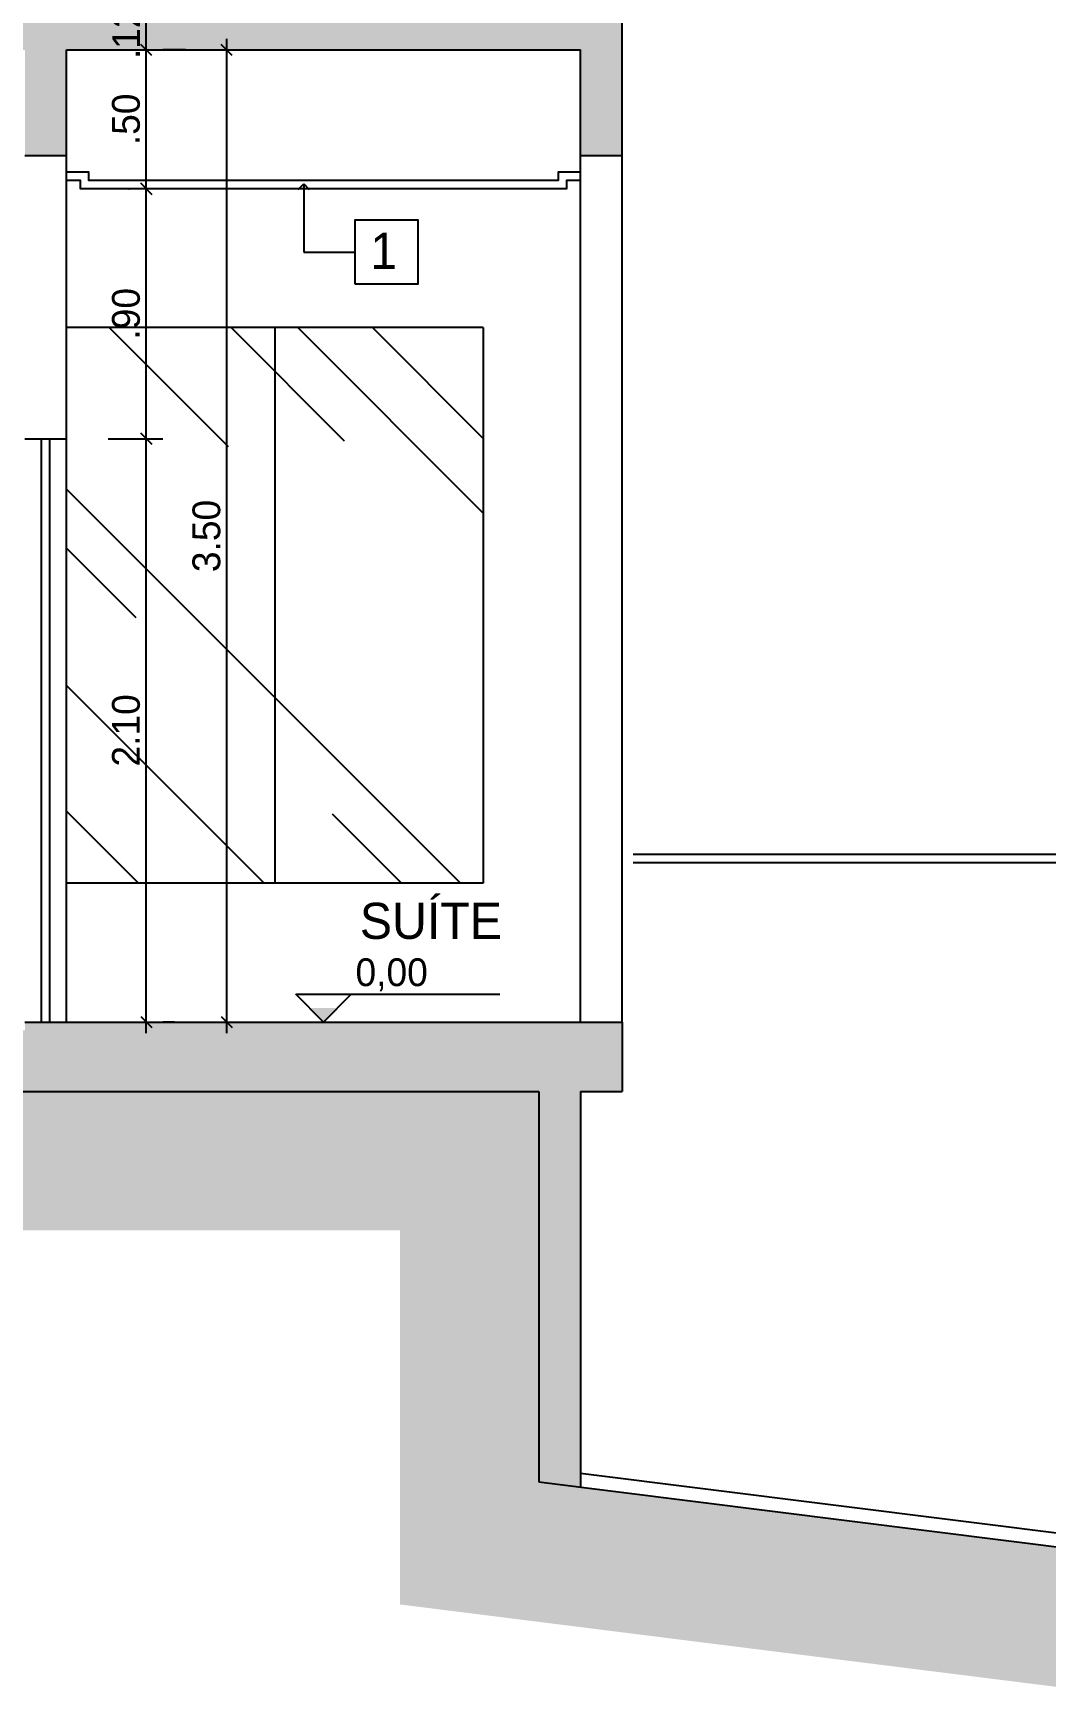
# Model space of a CAD drawing. Header units: feet. Extents: x 1734 to 1931, y 883 to 1088.
# Drawn here: x 1853.57 to 1857.21, y 971.34 to 977.33 of the extents above; entities that cross this region are included whole.
import ezdxf

# ---------------------------------------------------------------- set-up
doc = ezdxf.new("R2010")
doc.units = ezdxf.units.FT
doc.header["$LTSCALE"] = 0.3
doc.header["$MEASUREMENT"] = 0
doc.header["$PDMODE"] = 32
doc.header["$PDSIZE"] = 0.1
doc.layers.get('0').update_dxf_attribs({"linetype": 'CONTINUOUS'})
doc.layers.get('Defpoints').update_dxf_attribs({"linetype": 'CONTINUOUS'})
for name, color, linetype in [('1', 1, 'CONTINUOUS'), ('3', 3, 'CONTINUOUS'), ('5', 5, 'CONTINUOUS'), ('Cotas', 1, 'CONTINUOUS'), ('Texto', 44, 'CONTINUOUS')]:
    doc.layers.add(name, color=color, linetype=linetype)
doc.styles.add('ROMANS', font='romans')
doc.styles.add('style1', font='GOTHIC.TTF')
doc.dimstyles.new('ESC-50', dxfattribs={"dimtxt": 0.1, "dimasz": 0.04, "dimexe": 0.06, "dimexo": 0.15, "dimgap": 0.02, "dimtad": 1, "dimzin": 4, "dimdsep": 46, "dimtxsty": 'style1', "dimblk": 'OBLIQUE', "dimcen": 0.01, "dimdle": 0.04, "dimclrd": 14, "dimclre": 14, "dimclrt": 2, "dimazin": 0, "dimtfac": 1, "dimtix": 1, "dimtmove": 2, "dimatfit": 0, "dimldrblk": 'OPEN90', "dimfxl": 1, "dimtolj": 1, "dimtzin": 4, "dimlwd": -1, "dimlwe": -1, "dimarcsym": 0})

# ---------------------------------------------------------------- blocks, each defined once
blk = doc.blocks.new('_Oblique')
at = {"color": 0, "linetype": 'ByBlock', "lineweight": -2}
blk.add_line((-0.5, -0.5), (0.5, 0.5), dxfattribs=at)
blk = doc.blocks.new('*D366')
at = {"layer": 'Cotas', "color": 14, "linetype": 'Continuous', "transparency": 16777216}
for p, q in [((1853.9755, 973.7265), (1853.9755, 975.9065)), ((1853.8387, 975.8665), (1854.0355, 975.8665)), ((1854.0767, 973.7665), (1854.0355, 973.7665))]:
    blk.add_line(p, q, dxfattribs=at)
at = {"layer": 'Defpoints', "color": 0, "linetype": 'Continuous', "transparency": 16777216}
for p in [(1853.6887, 975.8665), (1853.9755, 975.8665), (1853.9267, 973.7665)]:
    blk.add_point(p, dxfattribs=at)
at = {"layer": 'Cotas', "color": 14, "linetype": 'Continuous', "transparency": 16777216, "xscale": 0.04, "yscale": 0.04, "zscale": 0.04}
for p, rotation in [((1853.9755, 975.8665), 90), ((1853.9755, 973.7665), 270)]:
    blk.add_blockref('_Oblique', p, dxfattribs=dict(at, rotation=rotation))
at = {"layer": 'Cotas', "color": 2, "linetype": 'Continuous', "transparency": 16777216, "insert": (1853.903, 974.8165), "char_height": 0.1, "attachment_point": 5, "rotation": 90, "style": 'style1'}
blk.add_mtext('\\A1;2.10', dxfattribs=at)
blk = doc.blocks.new('_Open90')
at = {"color": 0, "linetype": 'ByBlock', "lineweight": -2}
for p, q in [((0, 0), (-1, 0)), ((-0.5, 0.5), (0, 0)), ((0, 0), (-0.5, -0.5))]:
    blk.add_line(p, q, dxfattribs=at)
blk = doc.blocks.new('*D367')
at = {"layer": 'Cotas', "color": 14, "linetype": 'Continuous', "transparency": 16777216}
for p, q in [((1853.9755, 975.8265), (1853.9755, 976.8065)), ((1853.9123, 976.7665), (1853.9155, 976.7665)), ((1853.8387, 975.8665), (1854.0355, 975.8665))]:
    blk.add_line(p, q, dxfattribs=at)
at = {"layer": 'Defpoints', "color": 0, "linetype": 'Continuous', "transparency": 16777216}
for p in [(1853.9755, 976.7665), (1854.0623, 976.7665), (1853.6887, 975.8665)]:
    blk.add_point(p, dxfattribs=at)
at = {"layer": 'Cotas', "color": 14, "linetype": 'Continuous', "transparency": 16777216, "xscale": 0.04, "yscale": 0.04, "zscale": 0.04}
for p, rotation in [((1853.9755, 976.7665), 90), ((1853.9755, 975.8665), 270)]:
    blk.add_blockref('_Oblique', p, dxfattribs=dict(at, rotation=rotation))
at = {"layer": 'Cotas', "color": 2, "linetype": 'Continuous', "transparency": 16777216, "insert": (1853.903, 976.3165), "char_height": 0.1, "attachment_point": 5, "rotation": 90, "style": 'style1'}
blk.add_mtext('\\A1;.90', dxfattribs=at)
blk = doc.blocks.new('*D368')
at = {"layer": 'Cotas', "color": 14, "linetype": 'Continuous', "transparency": 16777216}
for p, q in [((1853.9755, 976.7265), (1853.9755, 977.3065)), ((1854.1163, 977.2665), (1854.0355, 977.2665)), ((1853.9123, 976.7665), (1853.9155, 976.7665))]:
    blk.add_line(p, q, dxfattribs=at)
at = {"layer": 'Defpoints', "color": 0, "linetype": 'Continuous', "transparency": 16777216}
for p in [(1853.9663, 977.2665), (1853.9755, 977.2665), (1854.0623, 976.7665)]:
    blk.add_point(p, dxfattribs=at)
at = {"layer": 'Cotas', "color": 14, "linetype": 'Continuous', "transparency": 16777216, "xscale": 0.04, "yscale": 0.04, "zscale": 0.04}
for p, rotation in [((1853.9755, 977.2665), 90), ((1853.9755, 976.7665), 270)]:
    blk.add_blockref('_Oblique', p, dxfattribs=dict(at, rotation=rotation))
at = {"layer": 'Cotas', "color": 2, "linetype": 'Continuous', "transparency": 16777216, "insert": (1853.903, 977.0165), "char_height": 0.1, "attachment_point": 5, "rotation": 90, "style": 'style1'}
blk.add_mtext('\\A1;.50', dxfattribs=at)
blk = doc.blocks.new('*D369')
at = {"layer": 'Cotas', "color": 14, "linetype": 'Continuous', "transparency": 16777216}
for p, q in [((1853.8523, 977.3865), (1853.9155, 977.3865)), ((1853.9755, 977.2665), (1853.9755, 977.3865)), ((1854.1163, 977.2665), (1854.0355, 977.2665))]:
    blk.add_line(p, q, dxfattribs=at)
at = {"layer": 'Defpoints', "color": 0, "linetype": 'Continuous', "transparency": 16777216}
for p in [(1853.9755, 977.3865), (1854.0023, 977.3865), (1853.9663, 977.2665)]:
    blk.add_point(p, dxfattribs=at)
at = {"layer": 'Cotas', "color": 2, "linetype": 'Continuous', "transparency": 16777216, "insert": (1853.9033, 977.3265), "char_height": 0.1, "attachment_point": 5, "rotation": 90, "style": 'style1'}
blk.add_mtext('\\A1;.12', dxfattribs=at)
blk = doc.blocks.new('*D371')
at = {"layer": 'Cotas', "color": 14, "linetype": 'Continuous', "transparency": 16777216}
for p, q in [((1854.2652, 973.7265), (1854.2652, 977.3065)), ((1854.323, 977.2665), (1854.3252, 977.2665)), ((1854.323, 973.7665), (1854.3252, 973.7665))]:
    blk.add_line(p, q, dxfattribs=at)
at = {"layer": 'Defpoints', "color": 0, "linetype": 'Continuous', "transparency": 16777216}
for p in [(1854.173, 977.2665), (1854.2652, 977.2665), (1854.173, 973.7665)]:
    blk.add_point(p, dxfattribs=at)
at = {"layer": 'Cotas', "color": 14, "linetype": 'Continuous', "transparency": 16777216, "xscale": 0.04, "yscale": 0.04, "zscale": 0.04}
for p, rotation in [((1854.2652, 977.2665), 90), ((1854.2652, 973.7665), 270)]:
    blk.add_blockref('_Oblique', p, dxfattribs=dict(at, rotation=rotation))
at = {"layer": 'Cotas', "color": 2, "linetype": 'Continuous', "transparency": 16777216, "insert": (1854.1926, 975.5165), "char_height": 0.1, "attachment_point": 5, "rotation": 90, "style": 'style1'}
blk.add_mtext('\\A1;3.50', dxfattribs=at)
blk = doc.blocks.new('Niv_cr')
for p, q in [((0, 0), (-0.1, 0.1)), ((-0.1, 0.1), (0.6348, 0.1)), ((0, 0), (0.1, 0.1))]:
    blk.add_line(p, q)
blk.add_solid([(-0.05, 0.05), (0.05, 0.05), (0, 0)])
at = {"color": 2, "style": 'ROMANS'}
blk.add_attdef('NIVEL', (0.1153, 0.1293), '', height=0.1, dxfattribs=at)

msp = doc.modelspace()

# ---------------------------------------------------------------- hatches: boundary and pattern name
at = {"layer": '1', "linetype": 'Continuous'}
h = msp.add_hatch(dxfattribs=at)
h.set_pattern_fill('AR-RROOF,_O', color=256, angle=315)
h.set_pattern_definition([(315, (1853.6887, 974.2665), (2.26274, -0.84853), [15, -2, 5, -1]), (315, (1854.9827, 973.6796), (0.23335, 1.64756), [3, -0.33, 6, -0.75]), (315, (1854.6433, 974.514), (4.15072, -3.2032), [8, -1.4, 4, -1])])
h.paths.add_polyline_path([(1854.4387, 976.2665), (1853.6887, 976.2665), (1853.6887, 974.2665), (1854.4387, 974.2665)])
h.paths.add_polyline_path([(1855.1887, 975.8665), (1855.1887, 976.2665), (1854.4387, 976.2665), (1854.4387, 974.2665), (1855.1887, 974.2665)])
h = msp.add_hatch(dxfattribs=at)
h.set_pattern_fill('EARTH,_I', color=256, angle=315, style=2)
h.set_pattern_definition([(315, (1811.98868, 971.34088), (0.3535534, -8e-17), [0.25, -0.25]), (315, (1812.05498, 971.40717), (0.3535534, -8e-17), [0.25, -0.25]), (315, (1812.12127, 971.47346), (0.3535534, -8e-17), [0.25, -0.25]), (45, (1812.16546, 971.47346), (1e-16, 0.3535534), [0.25, -0.25]), (45, (1812.23175, 971.40717), (1e-16, 0.3535534), [0.25, -0.25]), (45, (1812.29804, 971.34088), (1e-16, 0.3535534), [0.25, -0.25])])
h.paths.add_polyline_path([(1828.9387, 973.5165), (1811.9887, 973.5165), (1811.9887, 973.0165), (1828.4387, 973.0165), (1828.4387, 971.6065), (1831.8387, 971.6065), (1831.8387, 973.0165), (1854.8887, 973.0165), (1854.8887, 971.6696), (1857.5072, 971.3409), (1869.2887, 971.3409), (1869.2887, 971.8409), (1867.6387, 971.8409), (1857.5385, 971.8409), (1855.3887, 972.1108), (1855.3887, 973.5165), (1831.3387, 973.5165), (1831.3387, 972.1065), (1828.9387, 972.1065)])
at = {"layer": '5', "linetype": 'Continuous'}
h = msp.add_hatch(dxfattribs=at)
h.set_pattern_fill('AR-CONC,_I', color=256, scale=0.05, angle=315, style=2)
h.set_pattern_definition([(5, (1831.13868, 976.7665), (0.2314035, -0.275776), [0.0375, -0.4125]), (310, (1831.1387, 976.7665), (0.216884, 0.314996), [0.03, -0.33]), (55.4514, (1831.15797, 976.74352), (0.4482876, 0.0392197), [0.03187, -0.350571]), (1.1842, (1831.2094, 976.8372), (0.318807, -0.4358465), [0.05625, -0.61875]), (51.6356, (1831.23596, 976.8009), (0.674856, 0.01395), [0.047805, -0.525857]), (306.1842, (1831.2094, 976.8372), (0.674856, 0.01395), [0.045, -0.495]), (336, (1831.22707, 976.78418), (0.0686912, -0.3533858), [0.0375, -0.4125]), (281, (1831.22707, 976.7842), (0.342404, 0.1703543), [0.03, -0.33]), (26.4514, (1831.2328, 976.75473), (0.4110953, -0.183032), [0.03187, -0.350571]), (352.5, (1831.13868, 976.7665), (0.1219949, 0.1133966), [0, -0.326, 0, -0.335, 0, -0.33125]), (322.5, (1831.13868, 976.7665), (0.2324547, 0.0464365), [0, -0.191, 0, -0.3185, 0, -0.12625]), (282.5, (1831.05984, 976.84535), (0.1807604, -0.1967091), [0, -0.125, 0, -0.39, 0, -0.5175]), (272.5, (1831.02449, 976.8807), (0.24158, -0.170795), [0, -0.1625, 0, -0.259, 0, -0.3675])])
h.paths.add_polyline_path([(1835.1387, 977.2665), (1835.1387, 976.7665), (1835.2887, 976.7665), (1835.2887, 977.2665), (1839.2887, 977.2665), (1839.2887, 976.8865), (1839.4387, 976.8865), (1839.4387, 977.2665), (1842.9387, 977.2665), (1842.9387, 976.8865), (1843.0887, 976.8865), (1843.0887, 977.2665), (1844.5887, 977.2665), (1844.5887, 976.8865), (1844.7387, 976.8865), (1844.7387, 977.2665), (1848.2387, 977.2665), (1848.2387, 976.8865), (1848.3887, 976.8865), (1848.3887, 977.2665), (1850.2387, 977.2665), (1850.2387, 976.8865), (1850.3887, 976.8865), (1850.3887, 977.2665), (1851.8887, 977.2665), (1851.8887, 976.8865), (1852.0387, 976.8865), (1852.0387, 977.2665), (1853.5387, 977.2665), (1853.5387, 976.8865), (1853.6887, 976.8865), (1853.6887, 977.2665), (1855.5387, 977.2665), (1855.5387, 976.8865), (1855.6887, 976.8865), (1855.6887, 977.3865), (1831.2887, 977.3865), (1831.2887, 977.7665), (1831.1387, 977.7665), (1831.1387, 976.7665), (1831.2887, 976.7665), (1831.2887, 977.2665)])
h.paths.add_polyline_path([(1847.0411, 977.2013), (1847.0411, 977.4441), (1846.8252, 977.4441), (1846.8252, 977.2013)], flags=25)
h = msp.add_hatch(dxfattribs=at)
h.set_pattern_fill('AR-CONC,_I', color=256, scale=0.05, angle=315, style=2)
h.set_pattern_definition([(5, (1817.13868, 972.09192), (0.2314035, -0.275776), [0.0375, -0.4125]), (310, (1817.1387, 972.09192), (0.216884, 0.314996), [0.03, -0.33]), (55.4514, (1817.15797, 972.06894), (0.4482876, 0.0392197), [0.03187, -0.350571]), (1.1842, (1817.2094, 972.16263), (0.318807, -0.4358465), [0.05625, -0.61875]), (51.6356, (1817.23596, 972.1263), (0.674856, 0.0139495), [0.047805, -0.5258565]), (306.1842, (1817.2094, 972.16263), (0.674856, 0.01395), [0.045, -0.495]), (336, (1817.22707, 972.1096), (0.0686912, -0.3533858), [0.0375, -0.4125]), (281, (1817.22707, 972.1096), (0.3424042, 0.1703543), [0.03, -0.33]), (26.4514, (1817.2328, 972.08015), (0.4110953, -0.1830318), [0.03187, -0.350571]), (352.5, (1817.13868, 972.09192), (0.1219949, 0.1133966), [0, -0.326, 0, -0.335, 0, -0.33125]), (322.5, (1817.13868, 972.09192), (0.2324547, 0.0464365), [0, -0.191, 0, -0.3185, 0, -0.12625]), (282.5, (1817.05984, 972.17077), (0.1807604, -0.1967091), [0, -0.125, 0, -0.39, 0, -0.5175]), (272.5, (1817.02449, 972.20612), (0.2415799, -0.170795), [0, -0.1625, 0, -0.259, 0, -0.3675])])
h.paths.add_polyline_path([(1855.3887, 973.5165), (1855.3887, 972.1108), (1855.5387, 972.0919), (1855.5387, 973.5165), (1855.6887, 973.5165), (1855.6887, 973.7665), (1853.5387, 973.7665), (1853.5387, 973.7365), (1852.0387, 973.7365), (1852.0387, 973.7665), (1851.8887, 973.7665), (1851.8887, 973.7365), (1850.3887, 973.7365), (1850.3887, 973.7665), (1844.5887, 973.7665), (1844.5887, 973.7365), (1843.0887, 973.7365), (1843.0887, 973.7665), (1842.9387, 973.7665), (1842.9387, 973.7365), (1839.4387, 973.7365), (1839.4387, 973.7665), (1839.2887, 973.7665), (1835.1387, 973.7665), (1835.1387, 973.7365), (1831.1387, 973.7365), (1831.1387, 973.3365), (1831.3387, 973.3365), (1831.3387, 973.5165)])
h.paths.add_polyline_path([(1824.1387, 973.7065), (1824.1387, 973.7365), (1817.1387, 973.7365), (1817.1387, 973.5165), (1828.9387, 973.5165), (1828.9387, 973.3065), (1829.1387, 973.3065), (1829.1387, 973.7065)])
h.paths.add_polyline_path([(1829.1387, 973.3065), (1828.9387, 973.3065), (1828.9387, 972.1065), (1831.3387, 972.1065), (1831.3387, 973.3365), (1831.1387, 973.3365), (1831.1387, 972.3065), (1829.1387, 972.3065)])

# ---------------------------------------------------------------- linework, layer by layer
at = {"layer": '1', "linetype": 'Continuous'}
for p, q in [((1855.1887, 976.2665), (1853.6887, 976.2665)), ((1854.4387, 976.2665), (1854.4387, 974.2665)), ((1855.1887, 976.2665), (1855.1887, 974.2665)), ((1853.5987, 973.7665), (1853.5987, 975.8665)), ((1853.6287, 973.7665), (1853.6287, 975.8665)), ((1853.6887, 973.7665), (1853.6887, 975.8665)), ((1855.7289, 974.3709), (1869.1087, 974.3709)), ((1855.7289, 974.3409), (1869.1087, 974.3409)), ((1855.1887, 974.2665), (1853.6887, 974.2665)), ((1855.5387, 972.1423), (1857.5417, 971.8909))]:
    msp.add_line(p, q, dxfattribs=at)
at = {"layer": '3'}
for points in [[(1855.5387, 976.8265), (1855.4587, 976.8265), (1855.4587, 976.7965), (1853.7687, 976.7965), (1853.7687, 976.8265), (1853.6887, 976.8265)], [(1855.5387, 976.7965), (1855.4887, 976.7965), (1855.4887, 976.7665), (1853.7387, 976.7665), (1853.7387, 976.7965), (1853.6887, 976.7965)]]:
    msp.add_lwpolyline(points, dxfattribs=at)
at = {"layer": '5', "linetype": 'Continuous'}
for p, q in [((1855.6887, 973.7665), (1855.6887, 977.7665)), ((1853.6887, 977.2665), (1855.5387, 977.2665)), ((1853.6887, 975.8665), (1853.6887, 977.2665)), ((1855.5387, 973.7665), (1855.5387, 977.2665)), ((1853.5387, 976.8865), (1853.6887, 976.8865)), ((1855.5387, 976.8865), (1855.6887, 976.8865)), ((1853.5387, 975.8665), (1853.6887, 975.8665)), ((1853.5387, 973.7665), (1855.6887, 973.7665)), ((1855.6887, 973.7665), (1855.6887, 973.5165)), ((1831.3387, 973.5165), (1855.3887, 973.5165)), ((1855.3887, 973.5165), (1855.3887, 972.1108)), ((1855.5387, 973.5165), (1855.5387, 972.0919)), ((1855.5387, 973.5165), (1855.6887, 973.5165)), ((1855.3887, 972.1108), (1857.5385, 971.8409))]:
    msp.add_line(p, q, dxfattribs=at)
at = {"layer": 'Texto'}
msp.add_lwpolyline([(1854.7264, 976.4246), (1854.955, 976.4246), (1854.955, 976.6532), (1854.7264, 976.6532)], close=True, dxfattribs=at)

# ---------------------------------------------------------------- block references
at = {"layer": 'Texto', "linetype": 'Continuous', "ltscale": 0.4}
ref = msp.add_blockref('Niv_cr', (1854.6137, 973.7665), dxfattribs=at)
ref.add_attrib('NIVEL', '0,00', (1854.729, 973.8958), dxfattribs={"layer": '0', "height": 0.1, "style": 'style1'})

# ---------------------------------------------------------------- texts
at = {"layer": 'Texto', "char_height": 0.13, "attachment_point": 1, "style": 'style1'}
for s, insert, width in [('\\pxqc;1', (1853.8272, 976.6082), 2.00603), ('\\pi1.91277;SUÍTE', (1852.8317, 974.1958), 4.240201)]:
    msp.add_mtext(s, dxfattribs=dict(at, insert=insert, width=width))

# ---------------------------------------------------------------- dimensions: what is measured, and where the dimension line sits
at = {"layer": 'Cotas', "linetype": 'Continuous'}
for base, p1, p2, picture, middle in [((1853.9755, 977.3865), (1853.9663, 977.2665), (1854.0023, 977.3865), '*D369', (1853.9033, 977.3265)), ((1853.9755, 977.2665), (1854.0623, 976.7665), (1853.9663, 977.2665), '*D368', (1853.903, 977.0165)), ((1854.2652, 977.2665), (1854.173, 973.7665), (1854.173, 977.2665), '*D371', (1854.1926, 975.5165)), ((1853.9755, 976.7665), (1853.6887, 975.8665), (1854.0623, 976.7665), '*D367', (1853.903, 976.3165)), ((1853.9755, 975.8665), (1853.9267, 973.7665), (1853.6887, 975.8665), '*D366', (1853.903, 974.8165))]:
    dim = msp.add_linear_dim(base=base, p1=p1, p2=p2, angle=90, dimstyle='ESC-50', dxfattribs=at)
    dim.commit()
    dim.dimension.update_dxf_attribs({"geometry": picture, "text_midpoint": middle})

# ---------------------------------------------------------------- leaders
msp.add_leader([(1854.5425, 976.7845), (1854.5425, 976.5389), (1854.7264, 976.5389)], dimstyle='ESC-50', dxfattribs=at)

doc.saveas('drawing.dxf')
